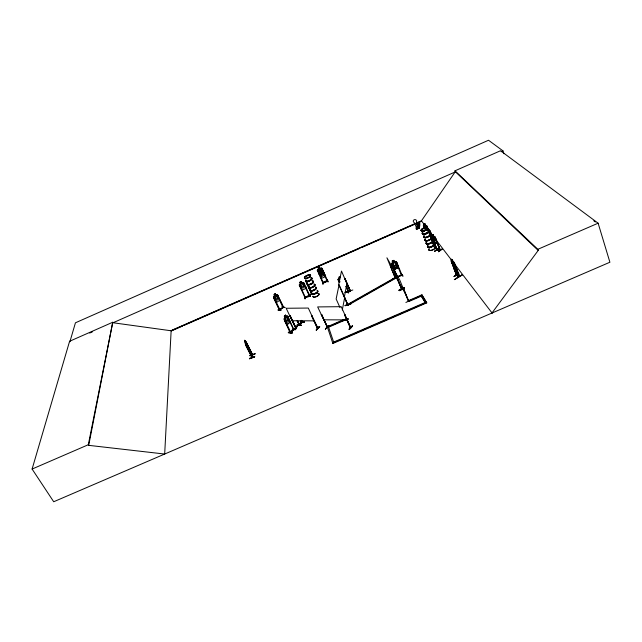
<?xml version="1.0" encoding="UTF-8"?>
<svg xmlns="http://www.w3.org/2000/svg" width="642" height="642" viewBox="0 0 642 642"><rect width="100%" height="100%" fill="white"/><g stroke="black" fill="none" stroke-linecap="round" stroke-linejoin="round"><path stroke-width="0.96" d="M322.404 281.87L323.095 283.756M322.958 284.085L322.477 282.031L322.958 284.101M307.935 277.488L307.43 277.97L308.12 277.392M308.353 277.569L307.791 277.496M307.526 275.731L307.269 275.867M307.438 277.906L307.719 277.585M171.149 330.55L164.681 454.038L53.703 501.755L32.1 469.053L69.593 341.271L112.751 322.244L88.708 445.347L164.681 454.038L609.9 262.233L598.119 223.199L500.519 150.742L455.001 170.812L455.322 171.695L538.205 250.42L492.013 312.927M417.035 227.348L417.517 227.027L416.778 227.268L417.284 228.552M416.77 227.316C418.215 226.225 416.433 228.231 417.252 226.947M419.667 222.79C417.003 237.765 422.934 217.935 417.276 223.552M419.146 222.967L418.504 228.48L418.913 228.255L418.672 226.915L418.72 227.589L416.682 228.239L416.249 227.685L416.377 229.258L416.674 227.164M418.696 228.528L419.066 223.898M419.354 222.533L418.841 228.496L419.354 222.533L416.963 223.296L416.971 224.01L419.362 223.239L416.915 223.857M418.022 228.319L417.517 227.027M418.945 222.83L418.343 228.64L418.809 228.496M417.444 227.485L417.356 226.979L417.043 227.38M417.26 227.019L417.26 227.573M417.148 227.26L417.284 227.332M416.377 229.258L416.554 227.404M417.22 229.001L416.554 229.106L416.682 227.26M416.698 229.17L417.019 227.252M430.26 234.523L430.397 233.351L428.551 229.852L429.963 230.502L432.459 236.649M284.181 319.291L285.112 317.718L284.31 316.161L285.562 315.126L286.3 316.667M279.8 309.46C277.344 310.888 285.618 305.464 282.857 307.117M251.849 356.952L252.266 354.89M252.45 354.825L252.025 357.722L245.725 345.236M245.982 341.464L252.707 354.874L252.234 357.634L245.453 344.208L244.602 341.191M348.181 319.066L342.796 320.703L348.173 319.034M352.835 289.991L347.747 291.596M350.805 304.107C333.415 309.011 362.032 300.769 345.46 305.472M249.481 358.774L254.73 356.759L249.385 358.397M249.963 355.724L255.195 353.782L249.987 355.612M347.691 304.822L343.655 295.713M345.171 319.251L345.476 319.443M350.155 291.139L341.504 271.052L338.695 284.526L343.51 295.392M348.084 304.469L348.301 304.894M350.347 291.083L344.81 278.604L350.38 291.051M347.803 304.79L348.293 304.942M342.804 320.711L348.173 318.857L346.295 319.194M245.597 341.263L252.611 355.146L252.226 354.488M252.242 357.586L245.437 344.216L245.653 341.239M244.578 341.231L244.762 340.284M244.634 341.207L244.787 340.364M348.052 305.223L339.096 284.671L336.135 298.971L340.003 307.614M342.306 309.99L344.714 297.35M344.497 296.219L346.937 283.451M88.708 445.347L88.323 444.721L112.751 322.244M350.331 327.701L350.821 327.669M458.661 275.033L458.942 276.509L456.623 275.442L454.199 268.862M350.219 327.829L350.733 327.821L341.239 306.675L317.654 306.924L327.516 327.564L321.762 314.66L321.257 314.773L321.762 314.66M275.257 293.587L273.917 294.517L275.595 299.686L276.806 300.384L278.026 299.509L278.122 297.88L276.822 295.151L275.94 295.135L275.225 293.579L275.956 295.055L277.513 294.638L283.523 307.341L279.599 310.174L273.548 297.439L274.648 295.986M273.58 297.447L273.749 296.628L276.806 294.445M317.734 327.934L317.156 328.094L317.694 327.926L317.846 328.535L317.389 328.568L311.643 315.736L317.967 328.407L311.643 315.736M296.058 328.303L289.919 315.76L296.106 328.279L295.673 327.677M295.456 327.853L295.898 327.829M425.197 230.301L425.036 230.366M424.731 230.334L425.542 230.061L425.116 230.005M423.905 228.472L423.503 228.608L423.913 228.448M436.672 249.915L431.697 235.919L435.083 236.882L440.308 250.436L435.083 236.882M317.276 270.386L317.533 269.624L317.333 270.378L322.91 283.066L327.677 280.971L327.484 280.546M299.565 325.012L299.228 324.507L299.164 325.229M417.428 225.414L418.48 225.021M349.641 290.056C347.763 293.498 347.763 294.838 349.633 290.048M348.157 291.348C349.874 290.24 346.8 293.089 345.227 292.391M348.349 291.653L346.03 286.38M340.429 276.694L338.783 277.143L339.754 279.206M339.128 282.095L338.053 279.655L338.35 278.941L339.546 278.676L338.936 279.43L339.875 281.557M338.334 278.973L338.117 279.663M339.746 282.095L338.976 280.337L339.714 282.183M338.527 280.458L338.976 280.337M408.376 301.154L399.693 279.872L393.209 268.669M401.804 289.55L396.668 276.542M301.098 325.061L296.981 325.43L301.042 325.446M301.09 325.069L297.029 325.069M301.162 325.333L297.037 325.037M390.296 265.467L395.4 278.371L395.36 277.609M395.312 278.203L395.295 277.448L347.828 304.316L348.421 305.006L395.921 278.114L395.295 277.448M395.432 277.793L395.921 278.114M311.522 293.763L311.916 294.172L306.017 280.57L306.082 281.381M252.643 355.074L246.215 342.523M417.733 223.424L416.963 223.296M419.162 228.375L416.498 229.025L416.915 229.106M292.078 332.676L288.402 332.251L292.214 332.909L288.322 332.668L292.006 333.078M293.546 329.836L293.563 329.346C294.421 328.439 292.527 329.868 293.779 329.795M288.394 332.275L288.33 332.636M288.467 332.516L292.214 332.909M293.835 329.089L290.296 332.684L284.39 320.246L284.855 319.965L284.39 320.246M293.402 329.531C292.383 331.697 288.956 331.85 290.802 332.428L284.727 319.957M434.578 243.358L434.939 243.663M459.006 276.004L459.503 276.004L459.022 276.02M459.207 276.501L453.437 261.422M439.786 249.947L440.019 249.995M432.002 237.275L437.025 249.987L436.745 249.345M327.203 281.196L321.891 269.327L322.348 269.199M327.653 280.907C322.854 284.398 319.555 282.769 327.428 280.578M309.267 295.769L303.843 283.868L304.284 283.676L303.843 283.868M304.95 297.655L309.749 295.537M172.064 330.148L421.441 220.824L455.322 171.695M392.928 262.666L392.294 263.565L393.498 266.478L394.854 267.353L396.427 266.663L396.764 265.042L395.568 262.121L394.509 261.968M298.931 324.804L301.941 322.156L299.413 324.515M309.468 294.694L310.399 296.452L310.014 296.323M306.274 282.32L306.627 282.047L306.274 282.32L311.691 294.221M273.853 298.321L274.319 298.089L273.853 298.321L279.519 310.118M395.528 278.09L392.727 278.973L401.836 274.744M401.82 274.856L401.619 275.498L402.069 275.274L396.451 261.679L395.624 261.39L391.684 263.132L391.387 263.95L395.087 272.922M401.507 275.434L396.339 262.787L396.844 262.65L396.379 262.859M402.004 275.314L397.462 277.208M397.318 276.814L401.322 275.129M418.407 224.965L417.428 225.334M454.552 269.528L454.207 267.457L455.13 267.963L456.462 270.386L457.634 274.551L455.716 272.593M459.158 276.501L454.095 263.051L454.536 263.068L459.648 276.485M456.446 275.29L458.372 276.108M432.13 236.553L432.515 236.112L431.857 234.49L433.085 234.619L435.541 239.763L435.42 240.927L434.321 240.774L433.246 239.45M323.175 282.44L323.335 282.889L318.047 271.004L317.638 271.261M309.356 295.818L309.131 295.304L309.629 295.176M299.95 285.578L299.525 285.834L299.95 285.578L305.415 297.551C303.425 296.508 308.264 298.233 309.821 295.609M352.61 326.072C348.911 327.613 347.065 332.781 352.602 326.056M352.281 325.823L349.128 329.21L349.449 329.45M344.834 314.724L350.789 327.685M350.307 327.837L344.529 314.612L350.46 327.661M325.486 329.121L328.6 325.59L325.422 328.897M327.677 327.436L326.866 327.099L327.348 327.099M326.938 327.115L327.083 326.971M325.309 329.161L328.664 325.815M316.305 330.06L319.724 326.834L316.313 330.124L319.387 326.577L319.732 326.842M316.313 330.124L319.371 326.577L316.217 329.868M316.354 330.092L319.539 326.81M312.028 315.736L311.53 315.848M293.972 329.587L297.182 326.361L293.884 329.819L287.768 316.161L287.038 315.984L286.244 316.747L285.562 315.126M304.549 321.939L300.384 322.035M299.148 325.269L302.302 322.123M305.199 298.674L304.525 296.46L305.006 298.771M290.28 315.76L296.106 328.279M401.804 289.093L397.446 278.652M401.804 289.606L392.992 268.3L386.917 257.803L395.44 278.371M295.866 329.699L292.214 329.226M293.53 329.539L290.561 332.018M284.518 320.254L290.433 332.716L294.092 329.531L293.867 329.057M287.175 324.547L289.951 322.132L289.646 320.31M284.213 318.416L284.093 319.299L287.175 324.619L290.048 322.164L287.728 316.161M287.672 317.413L288.138 317.132L287.672 317.413L293.747 329.819M284.31 316.161L285.546 315.206M284.302 318.456L287.086 316.057M301.989 321.738L302.454 322.14L299.26 325.301L297.061 320.848M299.365 325.237L299.076 324.844M419.419 222.774L418.945 228.327M433.366 245.156L437.154 242.395L433.575 245.18M433.984 244.353L437.17 242.419M433.366 245.1L436.977 242.363M433.133 238.246L431.713 239.33L433.302 238.294M431.914 239.41L433.326 238.31M290.529 332.652L290.248 332.259M431.721 236.095L431.552 234.619M290.457 331.922L290.842 332.355M429.289 229.948L432.331 236.746M429.955 231.409L430.413 231.337L429.955 231.409L437.082 249.971M427.917 228.351L428.551 229.852M423.84 226.53L424.835 228.295M424.161 226.554L424.715 228.392M423.543 225.278L426.288 225.422M426.874 226.024L426.248 225.454M428.262 230.39L427.034 226.795M427.235 226.915L426.906 226.891M424.795 227.918L423.76 223.753L424.94 223.849L425.51 225.406L426.296 225.478M423.72 223.777L424.94 223.849M424.514 228.271L423.343 225.735L423.543 225.198L424.402 225.318M439.914 249.955L436.953 249.642M440.099 250.276L439.955 249.818M442.466 249.008L438.486 251.792L442.202 248.743M434.65 251.239L438.574 248.414M434.851 251.263L438.526 248.205L434.658 251.207M439.939 250.42L435.228 237.684L440.404 250.316M435.557 237.725L435.091 237.781M345.187 292.479L348.855 291.516L346.519 286.172M434.064 242.203L436.881 242.564L436.656 241.103M434.112 242.122L431.496 236.449M432.459 236.055L431.962 234.523L433.021 234.691L433.687 236.176M282.263 306.764L285.12 307.51L281.982 306.699M279.511 310.126L283.427 307.293M280.939 310.543L277.89 309.934L280.883 310.503M279.382 298.554L279.623 300.32L276.525 302.51L273.636 297.439M277.408 295.785L277.866 295.553L277.408 295.785L283.09 307.638M429.233 240.164L428.736 240.309M312.51 287.279L312.028 287.488M283.202 306.868L283.523 307.341L277.769 295.529M279.864 309.556L274.214 298.065M297.238 326.585L294.052 329.763M350.123 327.227L350.676 327.845M456.438 274.92L453.974 276.525L458.894 273.693M454.095 276.566L456.831 274.953M459.199 276.012L456.663 275.049M461.927 274.88C439.69 288.491 474.839 267.77 457.088 277.737M451.069 260.933L453.597 267.136L455.997 268.123L455.676 266.607L455.997 268.123M295.553 327.709L296.203 328.134M452.104 259.52L454.624 266.205L452.69 264.263L451.799 260.829C449.737 258.004 453.019 259.304 452.779 261.19M451.559 261.8L456.799 275.394L456.438 274.664M454.014 262.161L459.455 276.622M455.764 269.576L455.194 267.899L454.207 267.457M456.984 270.603L456.406 269.865L454.111 268.829L454.071 269.247M455.692 273.677L456.671 275.41M395.761 277.721L348.004 304.709L348.421 305.006M309.733 295.673L303.947 282.825L303.136 282.552L299.461 284.245M327.653 280.995L321.955 268.324L321.209 268.011L317.541 269.64M425.285 230.334L424.779 230.494M317.782 328.552L308.304 308.056L286.18 308.256L295.721 328.287M320.831 269.889L319.243 270.571M319.323 270.611L320.799 269.961M323.287 271.165L322.493 270.876L318.833 272.521L318.568 273.259L319.981 272.072L319.403 272.882L320.623 275.595L321.931 276.413L323.399 275.763L323.664 274.254L322.453 271.534L321.441 271.397M321.449 271.422L322.493 270.876M320.318 277.159L321.457 278.379L325.133 276.726L325.029 275.049L322.003 268.284L321.217 268.091M89.671 333.062L92.368 331.874M455.467 171.839L113.04 322.757L171.141 330.774L421.561 220.992M501.153 151.697L502.983 150.894L503.93 153.727M395.496 268.918L392.19 261.053L393.899 260.323L397.069 268.22M393.867 260.403L392.19 261.053M393.137 263.188L394.718 262.49M394.34 266.109L395.921 265.411M394.268 269.455L398.233 267.706L394.268 269.455L393.097 268.115M171.566 330.863L182.585 326.032M184.423 325.229L359.809 248.35M361.647 247.539L406.643 227.814M408.472 227.011L413.986 224.596M417.661 222.983L421.329 221.378M392.214 264.6L391.748 264.809L392.254 264.673L397.454 277.296M436.921 249.794L436.809 249.521M401.611 289.205L396.347 275.98M401.499 274.19L402.935 276.092M396.218 277.649L392.84 279.23M299.902 282.279L301.427 281.549L302.077 283.098L303.104 283.234L304.372 285.979L304.107 287.504L302.623 288.154L301.275 287.335L300.007 284.591L300.584 283.756L299.822 282.231L301.427 281.533L302.109 283.026L303.144 282.568M300.504 283.724L299.148 284.952L305.038 297.703M319.034 274.286L320.165 275.522L323.865 273.885L323.761 272.216M305.889 288.491L305.761 286.765L305.889 288.491L302.141 290.128L301.018 288.836M323.143 282.36L322.717 282.64M327.011 280.899L327.364 280.514M328.022 281.886L327.203 279.752L328.046 281.83M312.108 293.9L309.773 294.461M304.878 297.262L309.556 295.127M403.12 287.752L408.713 301.258L403.24 287.945M404.259 287.776L398.947 290.056L399.252 290.666L404.548 288.354L404.243 287.744M399.123 290.433L404.412 288.098M399.18 290.537L404.516 288.29M408.481 301.347L408.328 300.865M411.257 299.87L405.88 302.47M344.112 319.467L327.276 326.778L332.885 343.478L426.761 302.872L421.906 294.847L408.601 300.608L409.026 301.459L421.28 296.155L421.112 295.737M327.428 327.235L345.171 319.531L345.348 319.933L328.495 327.243M408.769 301.018L422.075 295.256L426.761 302.872M455.001 170.812L537.827 249.305L598.119 223.199M32.1 469.053L88.323 444.721M426.593 302.446L332.7 343.069L332.885 343.478M424.892 229.956L425.14 229.908M401.764 274.768L401.972 275.338M397.35 277.24L397.374 276.951M431.649 238.575C432.828 240.485 430.694 236.994 430.742 235.566M348.815 291.548L348.638 290.995L345.051 292.166M245.324 342.756L247.748 347.37L247.355 344.834M248.061 345.589L248.719 347.442M247.531 348.349L248.406 349.569L248.687 347.41L247.997 345.629M249.473 358.766L254.697 356.743M436.841 249.818L440.404 250.332M440.131 249.979L437.082 249.545M416.875 224.227L419.33 223.617L416.939 224.379M416.827 224.788L419.282 224.178L417.677 224.692M416.77 225.294L419.234 224.676L417.629 225.19M417.517 225.599L419.178 225.246L417.581 225.751M416.201 228.255L416.626 228.809L418.664 228.159L418.432 227.549M418.616 227.485L416.786 228.159L414.234 222.549A1.717 1.565 1.9 0 1 413.408 220.503A1.717 1.565 1.9 0 1 415.695 219.765A1.717 1.565 1.9 0 1 416.514 221.859L418.399 227.645M345.051 305.415L350.388 304.003M344.505 319.74L342.828 320.551M301.884 322.027L302.213 321.738L301.949 322.477M309.243 288.162L306.114 281.373M312.221 294.148L309.508 294.501M309.468 294.654L312.1 294.309M431.954 239.177L430.613 235.662M310.03 296.323L309.476 294.341M434.819 243.398L432.676 243.262M286.284 316.747L287.135 316.739L288.499 319.612L288.483 321.353L287.351 322.332L286.163 321.634L284.791 318.761L285.152 317.726L284.414 316.185M344.425 314.724L344.947 314.604M323.568 319.812L347.137 319.885M292.126 320.759L314.235 320.848M304.316 321.875L300.231 321.859L304.581 321.955M348.301 291.677L346.062 286.292M350.091 327.356L350.62 327.837M327.629 327.436L321.369 314.66M299.613 324.948L297.35 320.559M327.003 280.755L327.147 281.204M427.074 228.576L427.797 228.632M427.54 228.865L428.848 230.502M428.487 229.932L429.329 229.972M429.835 235.863L431.673 236.039L431.472 234.635M286.067 323.424L287.215 324.627M431.472 238.712L431.922 238.591M432.925 243.487L435.172 243.711M252.258 357.337L252.025 356.888M432.796 243.583L434.698 243.783M350.388 290.858L344.987 278.548M432.05 237.925L435.613 238.391M440.276 250.428L436.729 249.939M345.412 319.724L345.436 319.17M456.743 275.41L453.196 265.483M276.782 294.501L277.48 294.686M437.17 249.858L430.076 231.313M453.445 261.479L451.069 260.475L456.47 275.306L458.54 276.004M453.597 267.136L455.94 268.155M456.623 275.394L458.998 276.477M502.983 150.894L488.53 140.245L75.443 322.798L69.89 341.777L69.593 341.271M593.81 220.784L595.359 221.963M456.414 269.913L456.96 270.611M421.441 220.824L424.603 224.957M430.678 232.877L433.711 236.842M435.533 239.217L451.928 260.62M454.961 264.576L492.229 313.208M396.451 261.679L398.12 265.916M401.691 274.11L402.903 276.084M433.141 240.581L434.048 242.211L436.841 242.588L436.656 241.055M404.548 288.354L404.348 287.985L399.252 290.666M396.05 276.582L397.221 278.612M392.166 270.515L398.369 281.34M398.586 281.726L405.198 293.266M249.979 355.788L255.043 353.678M244.706 340.308L245.565 341.905M297.487 320.559L299.589 325.012M301.579 320.39L302.422 322.188L301.443 320.39M301.291 320.679L302.125 322.469L301.154 320.671M333.607 342.106L333.792 342.515L328.463 326.786L328.64 327.187M332.725 342.98L332.532 342.571L425.221 302.47L425.397 302.888M307.406 283.74L310.519 290.529M321.65 314.773L327.605 327.629M306.868 282.921L311.53 293.097M343.695 295.472L347.699 304.613M338.061 279.631L339.265 282.303M408.601 300.608L409.026 301.459M325.029 275.049L325.141 276.75M421.906 294.847L422.075 295.256M416.249 227.685L416.554 228.448M418.672 226.915L418.969 227.677M423.383 225.703L424.394 228.359M429.795 233.295L426.914 225.992L428.583 230.414M427.371 227.669L428.383 230.293M426.802 227.404L424.884 223.922M426.208 227.356L425.662 225.944L424.563 225.848L425.381 227.966M434.506 241.954L435.107 243.824L434.385 242.05M345.179 319.483L345.348 319.933M537.827 249.305L538.205 250.42M309.388 294.333L310.126 296.572M304.404 296.764L304.998 298.811M458.677 274.977L458.942 276.509M323.696 272.216L323.809 273.869M398.168 265.876L398.233 267.706M307.47 283.411L307.486 284.229L307.422 283.419A3.395 1.292 -24.6 0 0 308.65 284.679A3.395 1.292 -24.6 0 0 312.646 282.929A3.395 1.292 -24.6 0 0 312.823 281.06M312.959 281.445A3.346 1.276 -24.6 0 1 312.782 283.291A3.346 1.276 -24.6 0 1 308.842 285.016A3.346 1.276 -24.6 0 1 307.654 283.764M312.903 281.228A3.395 1.292 -24.6 0 1 312.726 283.098A3.395 1.292 -24.6 0 1 308.73 284.847A3.395 1.292 -24.6 0 1 307.526 283.579M314.235 284.254A3.346 1.284 -24.6 0 1 314.074 286.107A3.346 1.284 -24.6 0 1 310.126 287.833A3.346 1.284 -24.6 0 1 308.938 286.565M314.179 284.109A3.346 1.284 -24.6 0 1 312.526 286.934A3.346 1.284 -24.6 0 1 308.658 286.862M310.808 277.866A3.403 1.284 -24.6 0 1 311.539 279.447A3.403 1.284 -24.6 0 1 307.438 281.485A3.403 1.284 -24.6 0 1 306.009 280.265M313.103 281.052A3.346 1.276 -24.6 0 1 310.648 283.884A3.346 1.276 -24.6 0 1 307.189 283.636M312.132 280.851A3.346 1.276 -24.6 0 1 312.702 280.891M310.872 278.09A3.354 1.268 -24.6 0 1 311.731 279.487A3.354 1.268 -24.6 0 1 308.04 281.557A3.354 1.268 -24.6 0 1 305.921 280.875M311.314 277.737A3.403 1.284 -24.6 0 1 311.129 279.591A3.403 1.284 -24.6 0 1 307.125 281.34A3.403 1.284 -24.6 0 1 305.929 280.089M311.185 277.561A3.354 1.268 -24.6 0 1 311.009 279.398A3.354 1.268 -24.6 0 1 307.053 281.124A3.354 1.268 -24.6 0 1 305.881 279.888M317.646 291.027A3.33 1.308 -24.6 0 1 315.222 293.884A3.33 1.308 -24.6 0 1 311.755 293.603M317.597 290.81A3.379 1.324 -24.6 0 1 315.142 293.707A3.379 1.324 -24.6 0 1 311.627 293.418M317.926 293.563A3.33 1.316 -24.6 0 1 318.809 295.015A3.33 1.316 -24.6 0 1 315.15 297.094A3.33 1.316 -24.6 0 1 313.015 296.347M317.838 293.378A3.322 1.308 -24.6 0 1 318.713 294.83A3.322 1.308 -24.6 0 1 315.07 296.901A3.322 1.308 -24.6 0 1 312.943 296.155M314.965 284.96A3.338 1.284 -24.6 0 1 311.514 287.833A3.338 1.284 -24.6 0 1 309.075 286.838M314.355 284.526A3.338 1.284 -24.6 0 1 314.757 284.695M314.291 284.358A3.346 1.284 -24.6 0 1 314.123 286.212A3.346 1.284 -24.6 0 1 310.174 287.945A3.346 1.284 -24.6 0 1 308.987 286.677M315.687 287.351A3.387 1.316 -24.6 0 1 315.527 289.237A3.387 1.316 -24.6 0 1 311.539 290.987A3.387 1.316 -24.6 0 1 310.335 289.694M316.996 290.312A3.33 1.3 -24.6 0 1 316.835 292.182A3.33 1.3 -24.6 0 1 312.911 293.9A3.33 1.3 -24.6 0 1 311.715 292.616M315.744 287.568A3.338 1.292 -24.6 0 1 315.583 289.43A3.338 1.292 -24.6 0 1 311.651 291.147A3.338 1.292 -24.6 0 1 310.455 289.879M317.525 290.641A3.379 1.324 -24.6 0 1 314.66 293.707A3.379 1.324 -24.6 0 1 311.763 292.816M315.615 287.183A3.387 1.308 -24.6 0 1 315.447 289.069A3.387 1.308 -24.6 0 1 311.458 290.81A3.387 1.308 -24.6 0 1 310.255 289.526M315.495 287.014A3.338 1.292 -24.6 0 1 315.334 288.876A3.338 1.292 -24.6 0 1 311.394 290.593A3.338 1.292 -24.6 0 1 310.206 289.325M429.851 234.49A3.451 1.308 -21.4 0 1 427.42 237.347A3.451 1.308 -21.4 0 1 423.913 236.746M429.819 234.266A3.499 1.324 -21.4 0 1 429.049 236.304A3.499 1.324 -21.4 0 1 424.811 237.668A3.499 1.324 -21.4 0 1 424.129 236.112M430.991 237.412A3.451 1.316 -21.3 0 1 430.236 239.434A3.451 1.316 -21.3 0 1 426.055 240.774A3.451 1.316 -21.3 0 1 425.373 239.225M431.255 237.5A3.451 1.316 -21.3 0 1 427.66 240.413A3.451 1.316 -21.3 0 1 425.317 239.081M430.421 237.147A3.451 1.316 -21.3 0 1 430.934 237.267M427.957 230.687A3.499 1.316 -21.4 0 1 428.11 232.516A3.499 1.316 -21.4 0 1 423.68 234.202A3.499 1.316 -21.4 0 1 422.781 232.653M429.947 234.145A3.451 1.3 -21.4 0 1 426.352 237.042A3.451 1.3 -21.4 0 1 424.017 235.726M429.121 233.792A3.451 1.3 -21.4 0 1 429.626 233.913M429.747 234.089A3.499 1.324 -21.4 0 1 428.976 236.12A3.499 1.324 -21.4 0 1 424.739 237.492A3.499 1.324 -21.4 0 1 424.057 235.935M427.885 230.502A3.499 1.308 -21.4 0 1 428.214 232.187A3.499 1.308 -21.4 0 1 424.105 233.985A3.499 1.308 -21.4 0 1 422.372 232.918M433.141 244.177A3.427 1.332 -21.2 0 1 433.478 245.886A3.427 1.332 -21.2 0 1 429.458 247.643A3.427 1.332 -21.2 0 1 427.733 246.536M433.093 243.952A3.475 1.356 -21.2 0 1 433.27 245.838A3.475 1.356 -21.2 0 1 428.864 247.499A3.475 1.356 -21.2 0 1 427.941 245.894M434.249 247.034A3.435 1.348 -21.2 0 1 434.425 248.911A3.435 1.348 -21.2 0 1 430.084 250.54A3.435 1.348 -21.2 0 1 429.169 248.952M434.209 246.921A3.435 1.348 -21.2 0 1 434.385 248.799A3.435 1.348 -21.2 0 1 430.044 250.428A3.435 1.348 -21.2 0 1 429.121 248.839M431.087 237.709A3.435 1.316 -21.3 0 1 428.671 240.565A3.435 1.316 -21.3 0 1 425.164 239.947M431.039 237.532A3.451 1.316 -21.3 0 1 430.276 239.546A3.451 1.316 -21.3 0 1 426.103 240.894A3.451 1.316 -21.3 0 1 425.421 239.338M431.769 240.525A3.483 1.34 -21.3 0 1 431.93 242.395A3.483 1.34 -21.3 0 1 427.524 244.064A3.483 1.34 -21.3 0 1 426.609 242.475M432.917 243.599A3.435 1.332 -21.2 0 1 433.085 245.461A3.435 1.332 -21.2 0 1 428.744 247.098A3.435 1.332 -21.2 0 1 427.837 245.517M431.809 240.75A3.435 1.324 -21.3 0 1 431.978 242.596A3.435 1.324 -21.3 0 1 427.628 244.233A3.435 1.324 -21.3 0 1 426.721 242.668M433.029 243.775A3.475 1.348 -21.2 0 1 433.198 245.661A3.475 1.348 -21.2 0 1 428.8 247.322A3.475 1.348 -21.2 0 1 427.877 245.717M431.697 240.349A3.483 1.34 -21.3 0 1 431.865 242.219A3.483 1.34 -21.3 0 1 427.46 243.88A3.483 1.34 -21.3 0 1 426.537 242.299M431.593 240.172A3.435 1.324 -21.3 0 1 431.93 241.865A3.435 1.324 -21.3 0 1 427.893 243.623A3.435 1.324 -21.3 0 1 426.168 242.54M322.292 271.694L322.011 273.765L323.825 275.025L321.835 274.214L321.104 276.229L321.353 274.038C318.649 273.275 319.933 271.614 321.514 273.572L321.754 271.887L322.292 271.694M247.274 345.292L247.122 346.142L245.669 343.269L245.822 342.419L247.274 345.292M322.396 271.414L322.132 272.922L320.655 273.572L319.347 272.754L318.119 270.033L318.689 269.199L317.95 267.69L319.531 267L320.165 268.549L321.177 268.693L322.396 271.414M244.891 340.774L245.051 341.833L244.891 340.774M350.628 327.211L350.01 327.356L350.58 327.211M352.362 326L349.208 329.386L352.378 326.024M287.897 320.133L286.765 321.104L285.393 318.239L286.525 317.26L287.897 320.133M285.465 315.639L284.735 316.265L284.984 316.779L285.714 316.153L285.465 315.639M277.472 298.345L276.253 299.22L274.945 296.492L276.172 295.617L277.472 298.345M275.137 294.068L274.351 294.63L274.583 295.119L275.37 294.558L275.137 294.068M320.639 270.298L319.692 270.723L319.909 271.205L320.856 270.788L320.639 270.298M321.658 271.887L320.189 272.537L321.409 275.249L322.878 274.599L321.658 271.887M393.69 260.788L392.671 261.238L392.888 261.759L393.899 261.31L393.69 260.788M319.355 267.449L318.408 267.866L318.625 268.348L319.572 267.939L319.355 267.449M320.382 269.038L318.913 269.688L320.133 272.409L321.61 271.759L320.382 269.038M301.242 281.99L300.287 282.408L300.512 282.897L301.475 282.48L301.242 281.99M302.302 283.587L300.809 284.245L302.077 286.982L303.57 286.332L302.302 283.587M340.236 277.087L339.249 277.36L339.474 277.866L340.461 277.593L340.236 277.087M424.779 224.162L424.073 224.098L424.98 224.668L424.779 224.162M432.925 234.924L432.218 234.836L433.125 235.445L432.925 234.924M433.823 236.778L432.716 236.625L433.84 239.53L434.947 239.683L433.823 236.778M452.032 259.769L451.438 259.512L452.241 260.323L452.032 259.769M452.939 261.775L452.008 261.382L453.188 264.48L454.119 264.873L452.939 261.775M455.066 268.171L454.472 267.907L455.274 268.717L455.066 268.171M455.964 270.17L455.042 269.752L456.213 272.818L457.136 273.235L455.964 270.17M425.502 302.92L420.839 295.304L425.67 303.337L425.502 302.92M306.266 278.259A3.362 1.26 -24.6 0 0 310.535 275.193A3.362 1.26 -24.6 0 0 305.568 276.18A3.362 1.26 -24.6 0 0 306.266 278.259M306.394 278.532A3.354 1.252 -24.6 0 0 310.648 275.474A3.354 1.252 -24.6 0 0 305.704 276.461A3.354 1.252 -24.6 0 0 306.394 278.532M306.314 278.371A3.362 1.26 -24.6 0 0 310.584 275.298A3.362 1.26 -24.6 0 0 305.616 276.293A3.362 1.26 -24.6 0 0 306.314 278.371M422.717 230.992A3.467 1.284 -21.4 0 0 427.636 228.199A3.467 1.284 -21.4 0 0 422.773 228.6A3.467 1.284 -21.4 0 0 422.717 230.992M422.677 230.855A3.443 1.276 -21.4 0 0 427.564 228.079A3.443 1.276 -21.4 0 0 422.733 228.488A3.443 1.276 -21.4 0 0 422.677 230.855M422.789 231.16A3.451 1.284 -21.4 0 0 427.684 228.375A3.451 1.284 -21.4 0 0 422.845 228.777A3.451 1.284 -21.4 0 0 422.789 231.16A3.443 1.284 -21.4 0 0 427.684 228.383A3.443 1.284 -21.4 0 0 422.853 228.785A3.443 1.284 -21.4 0 0 422.789 231.144A3.435 1.276 -21.4 0 0 427.676 228.375A3.443 1.284 -21.4 0 0 422.845 228.769A3.443 1.284 -21.4 0 0 422.797 231.16A3.443 1.284 -21.4 0 0 427.676 228.367A3.435 1.276 -21.4 0 0 422.853 228.777A3.435 1.276 -21.4 0 0 422.797 231.152M427.741 233.022A3.443 1.292 -21.4 0 0 428.511 231.032A3.451 1.292 -21.4 0 1 427.749 233.022A3.451 1.292 -21.4 0 1 423.568 234.378A3.451 1.292 -21.4 0 1 422.893 232.853A3.443 1.292 -21.4 0 0 423.568 234.378A3.443 1.292 -21.4 0 0 427.741 233.022M428.094 231.987A3.443 1.292 -21.4 0 0 427.773 230.334A3.451 1.292 -21.4 0 1 428.102 231.987A3.451 1.292 -21.4 0 1 424.049 233.76A3.451 1.292 -21.4 0 1 422.332 232.709A3.443 1.292 -21.4 0 0 424.049 233.752A3.443 1.292 -21.4 0 0 428.094 231.987"/></g></svg>
